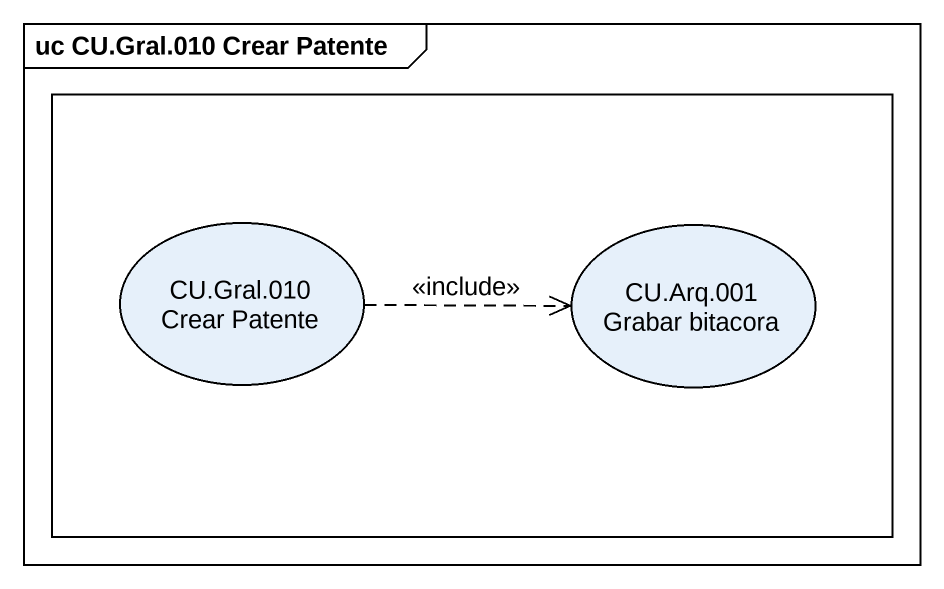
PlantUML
@startuml
mainframe uc CU.Gral.010 Crear Patente
rectangle " " as rectangle1 {
  usecase "CU.Gral.010 Crear Patente" as CU_Gral_010_Crear_Patente
  usecase "CU.Arq.001 Grabar bitacora" as CU_Arq_001_Grabar_bitacora
}
CU_Gral_010_Crear_Patente .right.> CU_Arq_001_Grabar_bitacora : <<include>>
@enduml
